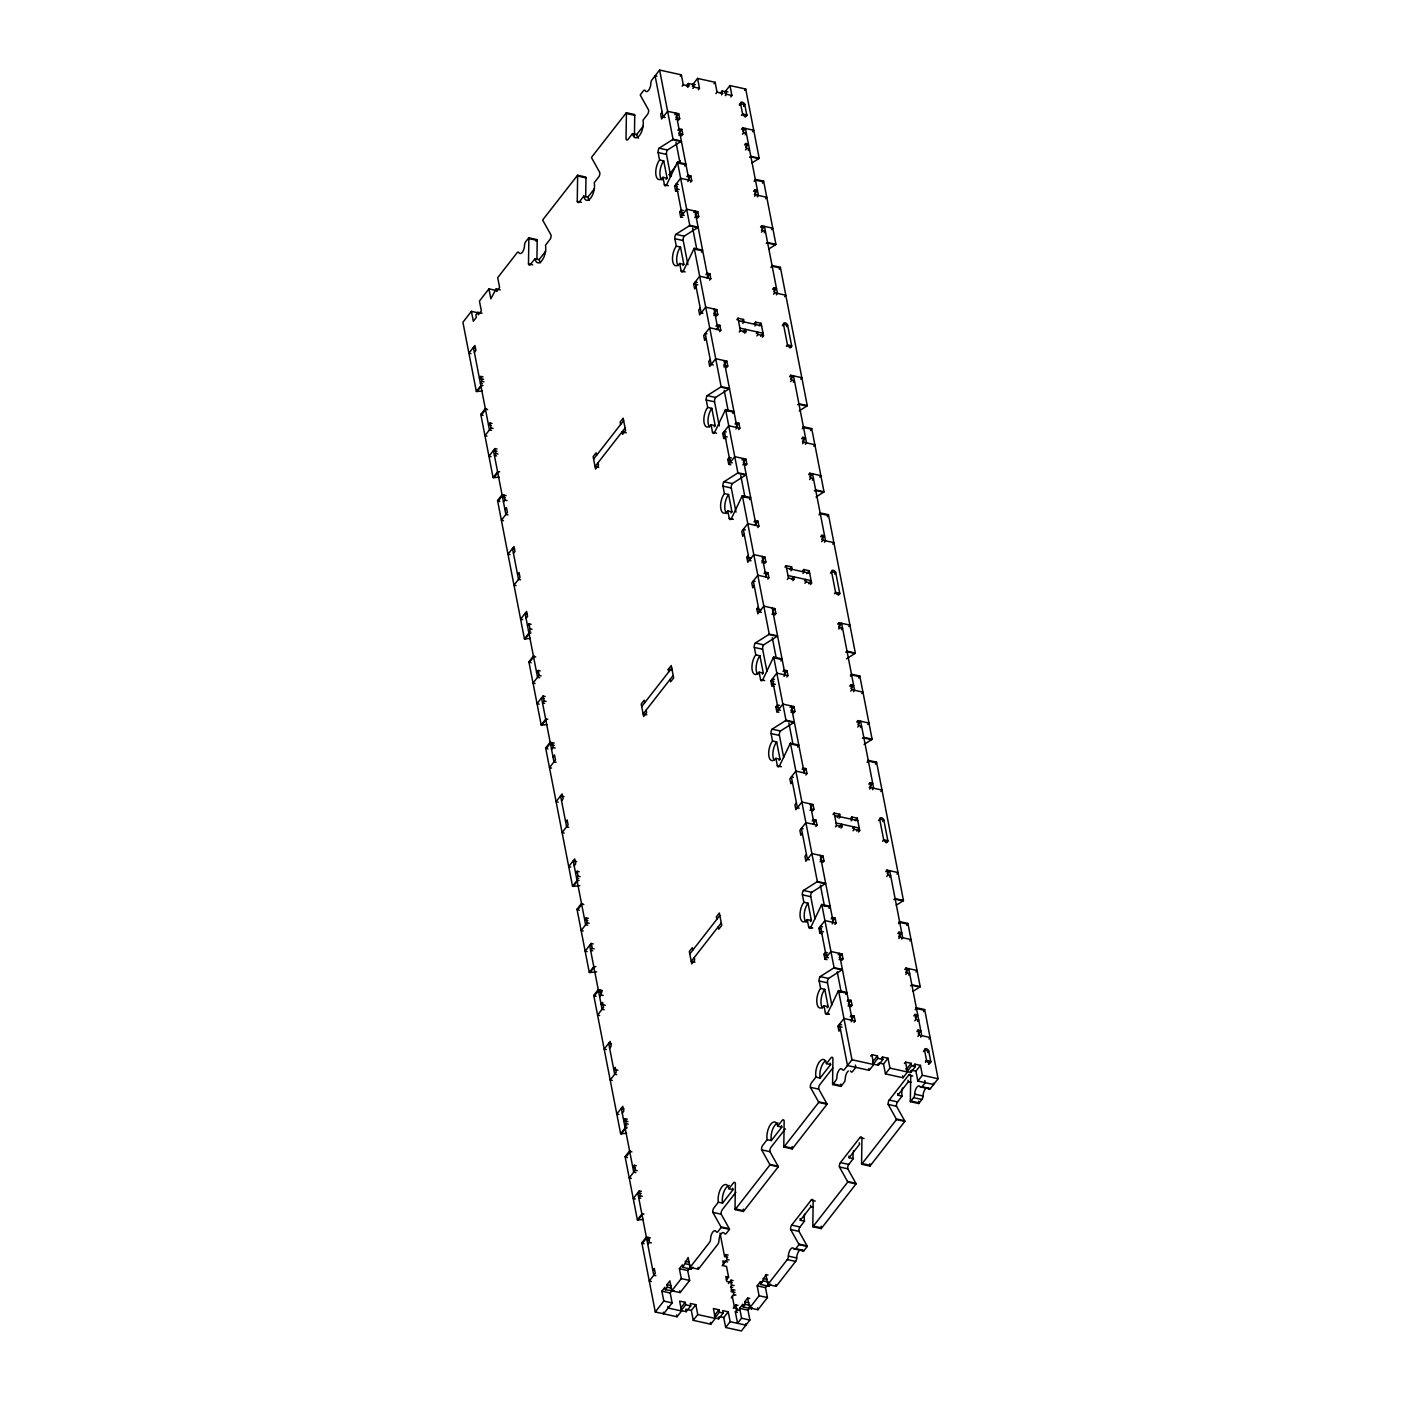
<?xml version="1.0" encoding="UTF-8"?>
<svg xmlns="http://www.w3.org/2000/svg" width="1401" height="1401" viewBox="0 0 1401 1401"><rect width="100%" height="100%" fill="white"/><g stroke="black" fill="none" stroke-linecap="round" stroke-linejoin="round"><path stroke-width="1.5" d="M540.506 262.828A11.173 5.079 -77.6 0 1 539.157 259.605L534.989 258.695L530.471 264.456A3.187 1.454 -77.6 0 1 528.492 263.913L528.86 238.573A3.187 1.454 -77.6 0 0 528.772 237.785L537.108 239.624A3.187 1.454 -77.6 0 1 537.196 240.412L536.916 259.413M589.278 200.29A11.173 5.079 -77.6 0 1 587.93 197.068L583.762 196.14L579.261 201.919A3.187 1.454 -77.6 0 1 577.265 201.376L577.632 176.036A3.187 1.454 -77.6 0 0 577.562 175.248L585.881 177.086A3.187 1.454 -77.6 0 1 585.968 177.874L585.688 196.876M634.443 135.915L634.741 115.337A3.187 1.454 -77.6 0 0 634.671 114.549L626.335 112.71A3.187 1.454 -77.6 0 1 626.405 113.499L626.037 138.839A3.187 1.454 -77.6 0 0 628.033 139.382L632.534 133.603L636.702 134.531A11.173 5.079 -77.6 0 0 638.471 138.174M785.348 1128.873L770.988 1147.279A3.187 1.454 -77.6 0 0 769.972 1151.675L778.063 1166.175A3.187 1.454 -77.6 0 1 778.273 1166.788L743.441 1211.462L735.105 1209.623A3.205 1.454 -77.6 0 1 735.017 1208.835L735.385 1183.495A3.187 1.454 -77.6 0 0 733.406 1182.952L728.888 1188.731A11.173 5.079 -77.6 0 0 721.953 1186.805A11.173 5.079 -77.6 0 0 718.38 1202.198L713.88 1207.977A3.187 1.454 -77.6 0 0 712.864 1212.39L720.955 1226.873A3.187 1.454 -77.6 0 1 721.165 1227.504L717.995 1231.567A3.187 1.454 -77.6 0 1 716.261 1231.724A6.392 2.907 -77.6 0 0 712.776 1232.057A6.392 2.907 -77.6 0 0 710.587 1238.992A3.187 1.454 -77.6 0 1 709.501 1242.442L690.063 1267.362L698.399 1269.201L717.837 1244.281A3.187 1.454 -77.6 0 0 718.923 1240.813A6.392 2.907 -77.6 0 1 721.112 1233.896A6.392 2.907 -77.6 0 1 724.597 1233.563A3.187 1.454 -77.6 0 0 726.331 1233.388L729.501 1229.342A3.187 1.454 -77.6 0 0 729.291 1228.712L721.2 1214.212A3.187 1.454 -77.6 0 1 722.215 1209.816L735.91 1192.251M743.441 1211.462A3.205 1.454 -77.6 0 1 743.353 1210.674L743.388 1209.098M832.807 1068.017L819.76 1084.742A3.187 1.454 -77.6 0 0 818.744 1089.137L826.835 1103.62A3.187 1.454 -77.6 0 1 827.045 1104.251L792.213 1148.925L783.877 1147.086A3.205 1.454 -77.6 0 1 783.789 1146.298L784.157 1120.958A3.187 1.454 -77.6 0 0 782.178 1120.415L777.678 1126.194A11.173 5.079 -77.6 0 0 770.725 1124.267A11.173 5.079 -77.6 0 0 767.153 1139.661L762.652 1145.44A3.187 1.454 -77.6 0 0 761.636 1149.836L769.727 1164.336A3.187 1.454 -77.6 0 1 769.937 1164.967L735.105 1209.623M792.213 1148.925A3.205 1.454 -77.6 0 1 792.125 1148.137L792.16 1146.543M853.629 1150.554A11.173 5.079 -77.6 0 0 853.279 1158.645L848.778 1164.424A3.187 1.454 -77.6 0 0 847.763 1168.819L855.853 1183.302A3.187 1.454 -77.6 0 1 856.046 1183.933L821.214 1228.607L812.878 1226.768A3.205 1.454 -77.6 0 1 812.808 1225.98L813.175 1200.639A3.187 1.454 -77.6 0 0 811.179 1200.097L791.67 1225.122A3.187 1.454 -77.6 0 0 790.637 1229.518L798.745 1244.018A3.187 1.454 -77.6 0 1 798.938 1244.648L795.786 1248.694A3.187 1.454 -77.6 0 1 794.052 1248.869A6.392 2.907 -77.6 0 0 790.567 1249.202A6.392 2.907 -77.6 0 0 788.378 1256.137A3.187 1.454 -77.6 0 1 787.292 1259.587L767.853 1284.507L776.189 1286.346L795.61 1261.425A3.187 1.454 -77.6 0 0 796.714 1257.958A6.392 2.907 -77.6 0 1 798.903 1251.04A6.392 2.907 -77.6 0 1 802.37 1250.708A3.187 1.454 -77.6 0 0 804.104 1250.533L807.274 1246.47A3.187 1.454 -77.6 0 0 807.081 1245.857L798.973 1231.356A3.187 1.454 -77.6 0 1 800.006 1226.961L804.507 1221.182A11.173 5.079 -77.6 0 1 804.612 1214.229M821.214 1228.607A3.205 1.454 -77.6 0 1 821.144 1227.819L821.161 1226.225M848.358 1071.012A6.392 2.907 -77.6 0 0 845.241 1078.858A3.187 1.454 -77.6 0 1 844.155 1082.325L840.985 1086.388L832.649 1084.549A3.205 1.454 -77.6 0 1 832.579 1083.761L832.93 1058.42A3.187 1.454 -77.6 0 0 830.951 1057.878L826.45 1063.657A11.173 5.079 -77.6 0 0 819.497 1061.73A11.173 5.079 -77.6 0 0 815.925 1077.124L811.424 1082.903A3.187 1.454 -77.6 0 0 810.408 1087.299L818.499 1101.799A3.187 1.454 -77.6 0 1 818.709 1102.412L783.877 1147.086M840.985 1086.388A3.205 1.454 -77.6 0 1 840.915 1085.6L840.933 1084.006M902.402 1088.017A11.173 5.079 -77.6 0 0 902.051 1096.107L897.551 1101.887A3.187 1.454 -77.6 0 0 896.535 1106.282L904.626 1120.765A3.187 1.454 -77.6 0 1 904.836 1121.395L869.986 1166.07L861.668 1164.231A3.205 1.454 -77.6 0 1 861.58 1163.443L861.948 1138.102A3.187 1.454 -77.6 0 0 859.969 1137.559L840.442 1162.585A3.187 1.454 -77.6 0 0 839.427 1166.98L847.517 1181.481A3.187 1.454 -77.6 0 1 847.728 1182.094L812.878 1226.768M869.986 1166.07A3.205 1.454 -77.6 0 1 869.916 1165.282L869.933 1163.688M926.639 1087.877A6.392 2.907 -77.6 0 0 923.031 1096.002A3.187 1.454 -77.6 0 1 921.928 1099.47L918.776 1103.533L910.44 1101.694A3.205 1.454 -77.6 0 1 910.352 1100.906L910.72 1075.565A3.187 1.454 -77.6 0 0 908.741 1075.022L889.215 1100.048A3.187 1.454 -77.6 0 0 888.199 1104.443L896.29 1118.926A3.187 1.454 -77.6 0 1 896.5 1119.557L861.668 1164.231M918.776 1103.533A3.205 1.454 -77.6 0 1 918.688 1102.745L918.723 1101.151M684.756 166.071L685.439 164.67A3.187 1.454 -77.6 0 1 685.842 164.005L677.506 162.166A3.187 1.454 -77.6 0 0 677.103 162.831L666.368 185.282A3.187 1.454 -77.6 0 1 664.389 184.739L662.936 177.314A11.173 5.079 -77.6 0 1 656.001 175.405A11.173 5.079 -77.6 0 1 659.573 159.994L658.137 152.569A3.187 1.454 -77.6 0 1 659.153 148.173L672.585 139.645A3.205 1.454 -77.6 0 0 673.04 139.207L659.608 70.05L681.359 74.848L683.285 84.743L682.164 86.179M701.498 252.215L702.181 250.814A3.187 1.454 -77.6 0 1 702.584 250.166L694.248 248.327A3.187 1.454 -77.6 0 0 693.845 248.975L683.11 271.444A3.187 1.454 -77.6 0 1 681.131 270.883L679.695 263.458A11.173 5.079 -77.6 0 1 672.743 261.549A11.173 5.079 -77.6 0 1 676.315 246.138L674.879 238.73A3.187 1.454 -77.6 0 1 675.895 234.317L689.345 225.806A3.205 1.454 -77.6 0 0 689.782 225.351L677.506 162.166M754.211 181.377L754.876 179.976A3.205 1.454 -77.6 0 1 755.297 179.31L763.633 181.149L775.909 244.334A3.187 1.454 -77.6 0 1 775.453 244.772L768.746 249.045M762.547 183.216L763.212 181.815A3.205 1.454 -77.6 0 1 763.633 181.149M770.953 267.521L771.636 266.12A3.205 1.454 -77.6 0 1 772.039 265.472L780.375 267.293L807.256 405.607A3.187 1.454 -77.6 0 1 806.801 406.062L799.253 410.861M779.289 269.36L779.972 267.959A3.205 1.454 -77.6 0 1 780.375 267.311M732.863 413.488L733.529 412.087A3.187 1.454 -77.6 0 1 733.931 411.439L725.595 409.6A3.187 1.454 -77.6 0 0 725.193 410.248L714.457 432.716A3.187 1.454 -77.6 0 1 712.479 432.173L711.043 424.748A11.173 5.079 -77.6 0 1 704.108 422.822A11.173 5.079 -77.6 0 1 707.68 407.428L706.227 400.003A3.187 1.454 -77.6 0 1 707.242 395.607L720.692 387.079A3.205 1.454 -77.6 0 0 721.13 386.623L694.248 248.327M725.595 409.6L737.889 472.785A3.205 1.454 -77.6 0 1 737.434 473.223L724.002 481.751A3.187 1.454 -77.6 0 0 722.969 486.147L724.422 493.572A11.173 5.079 -77.6 0 0 720.85 508.966A11.173 5.079 -77.6 0 0 727.784 510.892L729.22 518.317A3.187 1.454 -77.6 0 0 731.217 518.86L741.935 496.409A3.187 1.454 -77.6 0 1 742.355 495.744L750.673 497.583A3.187 1.454 -77.6 0 0 750.271 498.248L749.605 499.649M802.3 428.794L802.983 427.393A3.205 1.454 -77.6 0 1 803.386 426.745L811.722 428.583L823.998 491.751A3.187 1.454 -77.6 0 1 823.56 492.206L815.995 497.005M810.636 430.632L811.319 429.231A3.205 1.454 -77.6 0 1 811.722 428.583M819.06 514.955L819.725 513.554A3.205 1.454 -77.6 0 1 820.128 512.889L828.464 514.727L855.346 653.041A3.187 1.454 -77.6 0 1 854.908 653.479L846.502 658.82M827.396 516.794L828.061 515.375A3.205 1.454 -77.6 0 1 828.464 514.727M780.952 660.922L781.618 659.521A3.187 1.454 -77.6 0 1 782.038 658.873L773.702 657.034A3.187 1.454 -77.6 0 0 773.282 657.682L762.564 680.15A3.187 1.454 -77.6 0 1 760.568 679.59L759.132 672.165A11.173 5.079 -77.6 0 1 752.197 670.256A11.173 5.079 -77.6 0 1 755.769 654.845L754.316 647.437A3.187 1.454 -77.6 0 1 755.349 643.024L768.781 634.513A3.205 1.454 -77.6 0 0 769.237 634.058L742.355 495.744M797.694 747.066L798.36 745.665A3.187 1.454 -77.6 0 1 798.78 745.017L790.444 743.178A3.187 1.454 -77.6 0 0 790.041 743.826L779.306 766.294A3.187 1.454 -77.6 0 1 777.327 765.752L775.874 758.326A11.173 5.079 -77.6 0 1 768.939 756.4A11.173 5.079 -77.6 0 1 772.511 741.006L771.075 733.581A3.187 1.454 -77.6 0 1 772.091 729.185L785.523 720.657A3.205 1.454 -77.6 0 0 785.979 720.202L773.702 657.034M850.407 676.228L851.072 674.827A3.205 1.454 -77.6 0 1 851.475 674.179L859.811 676L872.105 739.185A3.187 1.454 -77.6 0 1 871.65 739.64L864.084 744.421M858.743 678.066L859.408 676.665A3.205 1.454 -77.6 0 1 859.811 676M867.149 762.372L867.814 760.971A3.205 1.454 -77.6 0 1 868.235 760.323L876.571 762.162L903.452 900.458A3.187 1.454 -77.6 0 1 902.997 900.913L896.272 905.169M875.485 764.21L876.15 762.809A3.205 1.454 -77.6 0 1 876.571 762.162M790.444 743.178L817.326 881.492A3.205 1.454 -77.6 0 1 816.871 881.93L803.438 890.458A3.187 1.454 -77.6 0 0 802.423 894.854L803.859 902.279A11.173 5.079 -77.6 0 0 800.286 917.673A11.173 5.079 -77.6 0 0 807.221 919.599L808.675 927.024A3.187 1.454 -77.6 0 0 810.654 927.567L821.389 905.116A3.187 1.454 -77.6 0 1 821.792 904.451L830.128 906.289A3.187 1.454 -77.6 0 0 829.725 906.937L829.042 908.356M821.792 904.451L834.068 967.636A3.205 1.454 -77.6 0 1 833.63 968.073L820.18 976.602A3.187 1.454 -77.6 0 0 819.165 980.998L820.601 988.423A11.173 5.079 -77.6 0 0 817.028 1003.834A11.173 5.079 -77.6 0 0 823.981 1005.743L825.417 1013.168A3.187 1.454 -77.6 0 0 827.396 1013.711L838.131 991.26A3.187 1.454 -77.6 0 1 838.534 990.595L846.869 992.433A3.187 1.454 -77.6 0 0 846.467 993.099L845.784 994.5M898.496 923.662L899.162 922.243A3.205 1.454 -77.6 0 1 899.582 921.595L907.918 923.434L920.194 986.619A3.187 1.454 -77.6 0 1 919.739 987.057L913.032 991.33M906.832 925.501L907.498 924.082A3.205 1.454 -77.6 0 1 907.918 923.434M915.238 1009.806L915.921 1008.405A3.205 1.454 -77.6 0 1 916.324 1007.739L924.66 1009.578L938.092 1078.735L930.422 1088.577A3.187 1.454 -77.6 0 1 928.688 1088.735L920.352 1086.896A6.392 2.907 -77.6 0 0 916.884 1087.229A6.392 2.907 -77.6 0 0 914.695 1094.163A3.187 1.454 -77.6 0 1 913.592 1097.631L910.44 1101.694M923.574 1011.645L924.24 1010.244A3.205 1.454 -77.6 0 1 924.66 1009.578M479.737 313.194L471.401 311.355L462.908 322.265L476.34 391.422A3.187 2.066 38 0 0 477.111 391.492L482.364 390.984M497.267 290.725L488.931 288.886L479.44 301.057L481.366 310.952L478.354 314.805L477.881 312.335L482.049 313.246M528.772 237.785L525.62 241.848A3.187 1.454 -77.6 0 0 524.517 245.315A6.392 2.907 -77.6 0 1 522.328 252.25A6.392 2.907 -77.6 0 1 518.86 252.583A3.187 1.454 -77.6 0 0 517.127 252.74L497.688 277.661L499.614 287.555L496.602 291.408L496.129 288.939L500.297 289.849M577.562 175.248L542.712 219.922A3.205 1.454 -77.6 0 0 542.923 220.552L551.013 235.035A3.187 1.454 -77.6 0 1 549.998 239.431L545.497 245.21A11.173 5.079 -77.6 0 1 541.924 260.604A11.173 5.079 -77.6 0 1 534.989 258.695M626.335 112.71L591.485 157.385A3.205 1.454 -77.6 0 0 591.695 157.998L599.786 172.498A3.187 1.454 -77.6 0 1 598.77 176.894L594.269 182.673A11.173 5.079 -77.6 0 1 590.697 198.066A11.173 5.079 -77.6 0 1 583.762 196.14M659.608 70.05L651.92 79.892A3.187 1.454 -77.6 0 0 650.835 83.342A6.392 2.907 -77.6 0 1 648.645 90.277A6.392 2.907 -77.6 0 1 645.178 90.61A3.187 1.454 -77.6 0 0 643.427 90.785L640.275 94.83A3.205 1.454 -77.6 0 0 640.467 95.461L648.575 109.961A3.187 1.454 -77.6 0 1 647.542 114.357L643.041 120.136A11.173 5.079 -77.6 0 1 639.469 135.529A11.173 5.079 -77.6 0 1 632.534 133.603M477.881 312.335L475.85 314.927L476.34 317.397L473.328 321.249L471.401 311.355M496.129 288.939L490.858 298.781L488.931 288.886M535.918 241.165L537.108 239.624M680.238 76.284L681.359 74.848M539.157 259.605L545.725 251.182M587.93 197.068L594.497 188.645M636.702 134.531L643.269 126.108M474.379 352.369L475.885 350.443L474.921 345.487L468.915 353.192L470.999 353.647M662.148 112.115L660.642 114.041L661.605 118.997L667.612 111.292L678.732 113.744L679.695 118.682L678.557 120.136M686.385 86.021L688.364 83.5L693.46 84.62L693.933 87.09L692.812 88.526M687.716 87.405L688.837 85.969L688.364 83.5M693.688 87.44L693.057 84.2L697.575 78.421L715.123 82.291L717.049 92.186L715.911 93.622M692.322 86.056L693.46 84.62M674.827 114.567L675.947 113.131L688.977 180.134L687.856 181.587M675.912 117.351L678.732 113.744M698.363 89.752L699.484 88.316L697.575 78.421M675.79 119.523L676.911 118.069L679.695 118.682M483.012 376.887L480.928 376.414L479.422 378.34L483.59 379.268M480.928 376.414L481.891 381.37L480.385 383.296L482.469 383.751M677.874 130.24L678.995 128.787L681.779 129.4L682.742 134.356L681.604 135.792M714.002 83.727L715.123 82.291M476.34 391.422L480.841 385.643A3.187 2.066 38 0 0 481.629 385.713L482.942 385.59M477.111 391.492L481.629 385.713M678.679 133.375L681.779 129.4M678.837 135.179L679.958 133.743L682.742 134.356M720.429 93.096L722.128 90.925L725.858 91.766L726.348 94.235L725.228 95.671M721.48 94.848L722.601 93.412L722.128 90.925M726.103 94.585L725.473 91.328L729.974 85.566L745.717 89.034L759.167 158.19A3.187 1.454 -77.6 0 1 758.712 158.628L751.987 162.901M724.737 93.202L725.858 91.766M499.106 477.128L493.87 477.636A3.187 2.066 38 0 1 493.082 477.566L480.806 414.381L485.306 408.619A3.205 2.066 38 0 1 486.129 408.882L487.601 409.635M480.806 414.381A3.205 2.066 38 0 1 481.629 414.661L486.129 408.882M669.993 176.053L669.485 175.143A3.205 1.454 -77.6 0 1 669.275 174.53L675.79 166.176M677.961 163.392L680.115 160.625M730.779 96.897L731.9 95.461L729.974 85.566M744.596 90.47L745.717 89.034M677.681 191.412L675.597 190.956L674.634 186L680.641 178.295L691.761 180.747L690.798 175.808L688.014 175.195L686.893 176.631M492.066 423.47L489.982 423.014L488.494 424.941L491.086 425.519M739.413 104.83L740.534 103.376A1.821 1.173 38 0 1 740.814 102.483L741.076 102.326M739.465 105.128L740.586 103.692L744.754 104.602L743.633 106.056M675.597 190.956L677.103 189.03L679.187 189.485M489.982 423.014L490.945 427.97L484.939 435.676L487.023 436.131M743.581 105.74L744.702 104.304A1.821 1.173 38 0 0 744.019 103.201L743.493 102.781A2.802 1.804 38 0 0 741.076 102.343M688.539 178.68L690.798 175.808M741.462 115.442L742.6 113.989L740.534 103.376M690.623 182.2L691.761 180.747M745.069 117.089L746.768 114.917L744.702 104.304M741.497 129.26L742.618 127.824L753.738 130.275L752.617 131.712M497.04 449.038L494.956 448.583L488.949 456.288L491.033 456.744M682.725 217.383L680.641 216.927L679.678 211.989L681.184 210.062L683.268 210.518M743.143 131.326L745.402 128.437L758.431 195.439L757.293 196.893M742.46 134.216L743.581 132.762L742.618 127.824M494.956 448.583L495.919 453.539L494.413 455.465L496.497 455.92M680.641 216.927L686.648 209.222L697.768 211.674L698.731 216.63L697.593 218.066M745.244 134.829L746.365 133.375L743.581 132.762M744.544 144.933L745.665 143.497L748.449 144.093L745.91 147.35M693.863 212.514L694.984 211.061L708.013 278.081M745.507 149.889L746.628 148.436L745.665 143.497M695.229 214.931L697.768 211.674M694.826 217.453L695.947 216.017L698.731 216.63M493.082 477.566L497.6 471.787A3.187 2.066 38 0 0 498.371 471.857L499.684 471.734M748.292 150.502L749.412 149.049L746.628 148.436M493.87 477.636L498.371 471.857M530.454 638.401L525.217 638.909A3.187 2.066 38 0 1 524.429 638.838L497.548 500.542L502.066 494.763A3.205 2.066 38 0 1 502.871 495.043L504.36 495.779M497.548 500.542A3.205 2.066 38 0 1 498.371 500.822L502.871 495.043M506.094 495.639L504.01 495.183L502.521 497.11L505.113 497.688M503.484 502.066L504.973 500.139L504.01 495.183M504.92 509.474L506.426 507.547L507.39 512.503L501.383 520.209L503.467 520.664M753.563 191.324L754.684 189.888L757.468 190.501L754.368 194.459M754.526 196.28L755.647 194.827L754.684 189.888M696.139 286.96L694.633 288.886L693.67 283.948L699.677 276.242L710.797 278.694L709.834 273.738L707.05 273.125L705.929 274.578M765.629 198.714L766.767 197.278L755.647 194.827M706.734 277.713L709.834 273.738M709.659 280.13L710.797 278.694M760.533 227.207L761.654 225.754L772.774 228.205L771.653 229.659M700.22 307.992L698.731 309.919L699.677 314.875L705.684 307.169L716.804 309.621L717.767 314.56L716.647 316.013M761.443 230.219L764.438 226.367L777.467 293.387L776.347 294.823M761.496 232.146L762.617 230.71L761.654 225.754M513.449 553.395L514.955 551.469L513.992 546.53L507.985 554.218L510.069 554.691M764.281 232.759L765.401 231.323L762.617 230.71M593.604 459.125L623.638 420.615M713.704 313.579L716.804 309.621M625.074 428.041L595.057 466.551L598.752 467.356M713.862 315.4L714.983 313.947L717.767 314.56M517.547 574.428L519.053 572.501L519.999 577.457L514.009 585.163L516.076 585.618M706.157 338.517L704.65 340.443L703.687 335.487L709.694 327.781L720.815 330.233L719.851 325.295L717.067 324.682L715.946 326.118M716.471 329.62L719.851 325.295M719.694 331.687L720.815 330.233M736.838 319.673L737.959 318.22L743.511 319.446L744.001 321.932L742.863 323.368M710.237 359.549L708.748 361.476L709.712 366.414L715.718 358.709L726.821 361.16L727.784 366.116L726.664 367.552M741.83 321.617L743.511 319.446M739.238 332.037L740.358 330.601L737.959 318.22M772.599 289.271L773.72 287.818L776.504 288.431L773.965 291.688M743.178 332.23L745.437 329.34L745.91 331.827L744.789 333.263M773.562 294.21L774.683 292.774L773.72 287.818M754.421 323.543L755.559 322.107L761.111 323.333L763.51 335.697L762.389 337.151M526.075 618.349L527.582 616.422L526.618 611.466L520.612 619.172L522.696 619.627M723.722 365.136L726.821 361.16M754.911 326.013L756.032 324.577L755.559 322.107M723.879 366.939L725 365.503L727.784 366.116M759.132 325.855L761.111 323.333M527.529 625.774L529.018 623.848L531.102 624.303M784.665 296.662L785.803 295.226L774.683 292.774M756.347 333.438L757.468 332.002L757.959 334.471L756.838 335.925M529.018 623.848L529.981 628.786L528.492 630.713L530.576 631.186M524.429 638.838L528.948 633.077A3.187 2.066 38 0 0 529.718 633.147L531.032 633.007M760.655 336.31L763.055 333.228L739.903 328.132M525.217 638.909L529.718 633.147M782.353 325.75L783.474 324.314A2.399 1.541 38 0 1 785.208 322.913A2.399 1.541 38 0 1 787.642 325.225L791.653 345.854L789.971 348.008M786.521 326.678L787.642 325.225L783.474 324.314L787.485 344.926A2.399 1.541 38 0 0 789.936 347.238A2.399 1.541 38 0 0 791.653 345.854L787.485 344.926L786.364 346.38M547.213 724.562L541.959 725.07A3.187 2.066 38 0 1 541.189 725L528.895 661.815L533.413 656.036A3.205 2.066 38 0 1 534.219 656.316L535.707 657.051M528.895 661.815A3.205 2.066 38 0 1 529.718 662.095L534.219 656.316M725.771 438.828L723.687 438.373L722.723 433.434L728.73 425.729L739.851 428.181L738.887 423.225L736.103 422.612L734.982 424.065M540.173 670.904L538.089 670.449L536.583 672.375L538.667 672.83M723.687 438.373L725.193 436.447L727.277 436.902M538.089 670.449L539.052 675.387L533.045 683.093L535.129 683.548M736.348 426.482L738.887 423.225M735.945 429.004L737.066 427.568L724.037 360.547M738.73 429.617L739.851 428.181M789.586 376.694L790.724 375.24L801.827 377.692L800.707 379.146M545.129 696.472L543.045 696.017L537.038 703.705L539.122 704.178M730.832 464.817L728.748 464.361L727.784 459.405L729.291 457.479L731.357 457.934M790.865 379.233L793.491 375.853L806.521 442.874L805.4 444.31M790.549 381.632L791.688 380.196L790.724 375.24M543.045 696.017L544.008 700.955L542.52 702.882L544.604 703.337M728.748 464.361L734.754 456.656L745.857 459.108L746.821 464.046L745.7 465.5M793.334 382.245L794.455 380.809L791.688 380.196M741.952 459.931L743.09 458.495L756.102 525.498M743.318 462.348L745.857 459.108M742.915 464.887L744.036 463.433L746.821 464.046M541.189 725L545.69 719.221A3.187 2.066 38 0 0 546.46 719.291L547.773 719.168M541.959 725.07L546.46 719.291M579.874 885.712L573.307 886.343A3.187 2.066 38 0 1 572.536 886.273L545.654 747.959L550.155 742.18A3.205 2.066 38 0 1 550.961 742.46L552.449 743.213M545.654 747.959A3.205 2.066 38 0 1 546.46 748.239L550.961 742.46M554.201 743.073L552.117 742.618L550.611 744.544L554.253 745.332M551.574 749.482L553.08 747.556L552.117 742.618M553.01 756.908L554.516 754.981L555.479 759.937L549.472 767.625L551.556 768.098M801.652 438.758L802.791 437.305L805.557 437.918L802.458 441.893M802.615 443.697L803.736 442.261L802.791 437.305M744.229 534.394L742.723 536.32L741.759 531.364L747.766 523.659L758.887 526.111L757.923 521.172L755.139 520.559L754.018 521.995M813.736 446.148L814.857 444.712L803.736 442.261M755.104 524.78L757.923 521.172M757.766 527.564L758.887 526.111M808.622 474.624L809.76 473.188L820.863 475.64L819.743 477.076M764.736 563.43L765.857 561.994L764.893 557.038L753.791 554.586L747.784 562.291L746.821 557.353L748.327 555.426M809.901 477.163L812.527 473.801L825.557 540.804L824.436 542.257M809.585 479.58L810.724 478.126L809.76 473.188M561.556 800.829L563.044 798.903L562.099 793.947L556.092 801.652L558.176 802.108M812.37 480.193L813.491 478.739L810.724 478.126M668.732 671.902L668.242 669.415L671.254 665.58L673.653 677.944L670.659 681.797L670.168 679.327M641.711 706.559L671.727 668.049M761.794 561.013L764.893 557.038M673.18 675.475L643.147 713.967L646.842 714.79M761.951 562.817L763.09 561.381L765.857 561.994M565.636 821.862L567.142 819.935L568.106 824.874L562.099 832.579L564.183 833.035M754.246 585.933L752.757 587.86L751.794 582.921L757.801 575.216L768.904 577.667L767.941 572.711L765.174 572.098L764.035 573.552M765.699 575.601L767.941 572.711M767.783 579.103L768.904 577.667M784.928 567.09L786.049 565.654L791.6 566.88L792.09 569.349L790.97 570.802M774.753 614.986L775.874 613.533L774.911 608.594L763.808 606.143L757.801 613.848L756.838 608.892L758.344 606.966M789.639 569.401L791.6 566.88M787.327 579.471L788.465 578.018L786.049 565.654M820.688 536.688L821.827 535.252L824.594 535.865L821.792 539.473M791.565 579.296L793.526 576.774L794.017 579.243L792.878 580.697M821.651 541.644L822.79 540.191L821.827 535.252M802.528 570.978L803.649 569.524L809.2 570.75L811.599 583.131L810.479 584.567M574.182 865.783L575.671 863.857L574.708 858.901L568.701 866.606L570.785 867.061M772.669 611.484L774.911 608.594M803.001 573.447L804.121 572.011L803.649 569.524M771.969 614.374L773.107 612.92L775.874 613.533M806.958 573.639L809.2 570.75M575.618 873.191L577.124 871.264L579.208 871.737M832.772 544.096L833.893 542.642L822.79 540.191M804.437 580.872L805.575 579.419L806.048 581.905L804.927 583.341M577.124 871.264L578.088 876.22L576.582 878.147L578.666 878.602M572.536 886.273L577.037 880.493A3.187 2.066 38 0 0 577.807 880.564L579.121 880.441M808.745 583.744L811.144 580.662L787.992 575.548M573.307 886.343L577.807 880.564M830.443 573.184L831.564 571.731A2.399 1.541 38 0 1 833.297 570.347A2.399 1.541 38 0 1 835.732 572.659L839.742 593.271L838.621 594.725M834.611 574.095L835.732 572.659L831.564 571.731L835.574 592.36A2.399 1.541 38 0 0 838.026 594.672A2.399 1.541 38 0 0 839.742 593.271L835.574 592.36L834.453 593.796M596.616 971.856L590.049 972.487A3.187 2.066 38 0 1 589.278 972.417L577.002 909.249L581.503 903.47A3.205 2.066 38 0 1 582.308 903.75L583.797 904.486M577.002 909.249A3.205 2.066 38 0 1 577.807 909.512L582.308 903.75M588.262 918.338L586.178 917.865L584.672 919.792L587.807 920.492M773.877 686.262L771.793 685.807L770.83 680.851L776.837 673.145L787.94 675.597L786.977 670.659L784.21 670.046L783.071 671.482M586.178 917.865L587.142 922.821L581.135 930.527L583.219 930.982M771.793 685.807L773.282 683.881L775.366 684.336M783.877 674.617L786.977 670.659M784.035 676.438L785.173 674.984L772.144 607.981M786.819 677.051L787.94 675.597M837.693 624.11L838.814 622.674L849.934 625.126L848.796 626.562M593.236 943.906L591.152 943.433L585.145 951.139L587.229 951.594M778.921 712.233L776.837 711.778L775.874 706.84L777.38 704.913L779.464 705.368M838.586 627.14L841.598 623.287L854.61 690.29L853.489 691.744M838.656 629.067L839.777 627.613L838.814 622.674M591.152 943.433L592.115 948.389L590.609 950.316L592.693 950.771M776.837 711.778L782.844 704.073L793.964 706.524L794.91 711.48L793.789 712.916M841.423 629.679L842.561 628.226L839.777 627.613M790.059 707.365L791.18 705.911L804.209 772.932M790.865 710.5L793.964 706.524M791.005 712.303L792.143 710.867L794.91 711.48M589.278 972.417L593.779 966.637A3.187 2.066 38 0 0 594.549 966.708L595.863 966.585M590.049 972.487L594.549 966.708M626.65 1133.251L621.396 1133.777A3.187 2.066 38 0 1 620.625 1133.707L593.744 995.393L598.245 989.614A3.205 2.066 38 0 1 599.068 989.894L602.027 991.383M593.744 995.393A3.205 2.066 38 0 1 594.549 995.673L599.068 989.894M602.29 990.489L600.206 990.034L598.7 991.961L601.835 992.644M599.663 996.917L601.169 994.99L600.206 990.034M849.759 686.175L850.88 684.739L853.647 685.352L851.125 688.591M850.705 691.131L851.843 689.677L850.88 684.739M792.318 781.811L790.829 783.737L789.866 778.798L795.873 771.093L806.976 773.545L806.013 768.589L803.246 767.976L802.108 769.429M861.825 693.583L862.946 692.129L851.843 689.677M803.491 771.846L806.013 768.589M805.855 774.981L806.976 773.545M856.729 722.058L857.85 720.604L868.97 723.056L867.832 724.51M796.416 802.843L794.91 804.769L795.873 809.725L801.88 802.02L813 804.472L813.963 809.41L812.825 810.864M858.007 724.597L860.634 721.217L873.664 788.238L872.525 789.674M857.692 726.996L858.813 725.56L857.85 720.604M609.645 1048.246L611.151 1046.319L610.188 1041.381L604.181 1049.086L606.265 1049.542M860.459 727.609L861.597 726.173L858.813 725.56M689.8 953.976L719.834 915.466M810.461 807.712L813 804.472M721.27 922.891L691.236 961.401L694.949 962.224M810.058 810.251L811.179 808.797L813.963 809.41M802.353 833.367L800.847 835.294L799.883 830.338L805.89 822.632L816.993 825.084L816.047 820.145L813.263 819.532L812.142 820.968M813.228 823.753L816.047 820.145M815.872 826.537L816.993 825.084M833.017 814.524L834.155 813.07L839.707 814.296L840.18 816.783L839.059 818.219M806.433 854.4L804.927 856.326L805.89 861.265L811.897 853.559L823.017 856.011L823.981 860.967L822.842 862.403M837.168 817.554L839.707 814.296M835.434 826.888L836.555 825.452L834.155 813.07M868.795 784.122L869.916 782.669L872.7 783.282L869.32 787.625M839.094 827.448L841.633 824.208L842.106 826.678L840.985 828.114M869.758 789.061L870.879 787.625L869.916 782.669M850.617 818.394L851.738 816.958L857.289 818.184L859.706 830.548L858.568 832.001M622.272 1113.2L623.778 1111.273L622.815 1106.335L616.808 1114.023L618.892 1114.495M820.198 859.619L823.017 856.011M851.09 820.881L852.228 819.427L851.738 816.958M820.075 861.79L821.196 860.354L823.981 860.967M855.328 820.706L857.289 818.184M627.298 1119.154L625.214 1118.698L623.708 1120.625L627.876 1121.536M880.861 791.512L881.982 790.076L870.879 787.625M852.544 828.289L853.664 826.853L854.137 829.322L853.016 830.775M625.214 1118.698L626.177 1123.655L624.671 1125.581L626.755 1126.036M620.625 1133.707L625.126 1127.928A3.187 2.066 38 0 0 625.914 1127.998L627.21 1127.858M856.834 831.161L859.233 828.079L836.099 822.982M621.396 1133.777L625.914 1127.998M878.532 820.601L879.67 819.165A2.399 1.541 38 0 1 881.387 817.764A2.399 1.541 38 0 1 883.838 820.075L887.849 840.705L886.15 842.859M882.7 821.529L883.838 820.075L879.67 819.165L883.681 839.777A2.399 1.541 38 0 0 886.115 842.106A2.399 1.541 38 0 0 887.849 840.705L883.681 839.777L882.542 841.23M643.392 1219.413L638.155 1219.921A3.187 2.066 38 0 1 637.367 1219.851L625.091 1156.666L629.592 1150.886A3.205 2.066 38 0 1 630.415 1151.167L631.886 1151.92M625.091 1156.666A3.205 2.066 38 0 1 625.914 1156.946L630.415 1151.167M821.967 933.696L819.883 933.224L818.92 928.285L824.926 920.58L836.047 923.031L835.084 918.075L832.299 917.462L831.178 918.916M636.352 1165.755L634.268 1165.299L632.779 1167.226L635.371 1167.804M819.883 933.224L821.389 931.297L823.473 931.77M634.268 1165.299L635.231 1170.238L629.224 1177.943L631.308 1178.399M832.544 921.333L835.084 918.075M832.141 923.854L833.262 922.418L820.233 855.398M834.908 924.467L836.047 923.031M885.782 871.545L886.903 870.091L898.023 872.543L896.903 873.996M641.325 1191.323L639.241 1190.868L633.234 1198.573L635.318 1199.028M827.01 959.667L824.926 959.212L823.963 954.256L825.469 952.33L827.553 952.803M887.428 873.594L889.688 870.704L902.717 937.724L901.579 939.16M886.745 876.483L887.866 875.047L886.903 870.091M639.241 1190.868L640.204 1195.806L638.698 1197.732L640.782 1198.205M824.926 959.212L830.933 951.507L842.054 953.958L843.017 958.897L841.878 960.35M889.53 877.096L890.651 875.66L887.866 875.047M838.148 954.782L839.269 953.345L852.298 1020.348L851.178 1021.802M839.234 957.566L842.054 953.958M839.111 959.738L840.232 958.302L843.017 958.897M637.367 1219.851L641.886 1214.072A3.187 2.066 38 0 0 642.656 1214.142L643.97 1214.019M638.155 1219.921L642.656 1214.142M762.249 1282.458L760.165 1282.003L757.17 1285.838L759.097 1295.75L747.976 1310.145L749.903 1320.04L741.392 1330.95L725.665 1327.483L730.166 1321.703L728.24 1311.809L722.688 1310.583L723.161 1313.052L718.66 1318.831L714.913 1318.008L719.413 1312.229L718.941 1309.76L713.389 1308.534L715.298 1318.429L710.797 1324.208L693.25 1320.337L697.751 1314.558L695.824 1304.664L690.273 1303.438L690.746 1305.907L686.245 1311.686L681.149 1310.565L685.667 1304.786L685.177 1302.317L679.625 1301.091L681.551 1310.986L677.033 1316.765L655.283 1311.966L641.833 1242.81L646.334 1237.048A3.205 2.066 38 0 1 647.157 1237.311L648.645 1238.064M641.833 1242.81A3.205 2.066 38 0 1 642.656 1243.09L647.157 1237.311M650.379 1237.924L648.295 1237.468L646.807 1239.395L649.399 1239.955M647.752 1244.333L649.258 1242.407L648.295 1237.468M897.848 933.609L898.969 932.155L901.754 932.768L898.654 936.744M847.167 1001.19L848.288 999.736L851.072 1000.349L852.036 1005.305L850.897 1006.741M898.812 938.547L899.932 937.111L898.969 932.155M848.253 1003.957L851.072 1000.349M848.13 1006.128L849.251 1004.692L852.036 1005.305M840.425 1029.245L838.919 1031.171L837.956 1026.215L843.962 1018.527L855.083 1020.961L854.12 1016.023L851.335 1015.41L850.214 1016.846M652.813 1270.322L654.32 1268.395L655.265 1273.334L649.276 1281.039L651.36 1281.495M909.914 940.999L911.053 939.563L899.932 937.111M851.02 1019.998L854.12 1016.023M853.945 1022.415L855.083 1020.961M718.38 1202.198L722.548 1203.126L733.056 1189.642A11.173 5.079 -77.6 0 0 732.67 1188.188M767.153 1139.661L771.321 1140.589L781.846 1127.104A11.173 5.079 -77.6 0 0 781.443 1125.651M815.925 1077.124L820.093 1078.052L830.618 1064.567A11.173 5.079 -77.6 0 0 830.215 1063.096M904.818 969.474L905.939 968.038L917.06 970.49L915.939 971.926M905.729 972.504L908.724 968.651L921.753 1035.654L920.632 1037.108M905.782 974.431L906.902 972.995L905.939 968.038M655.283 1311.966L663.794 1301.056L661.867 1291.162L664.862 1287.309L665.352 1289.778L674.196 1290.969M665.352 1289.778L667.366 1287.186L666.894 1284.717L669.888 1280.864L671.815 1290.759L680.15 1292.598L689.642 1280.444L687.716 1270.532L689.975 1267.642M671.815 1290.759L681.306 1278.605L679.38 1268.693L682.392 1264.858L682.865 1267.327L691.201 1269.166L692.742 1267.169M682.865 1267.327L688.136 1257.468L690.063 1267.362M908.566 975.043L909.687 973.607L906.902 972.995M832.649 1084.549L835.819 1080.486A3.187 1.454 -77.6 0 0 836.905 1077.019A6.392 2.907 -77.6 0 1 839.094 1070.084A6.392 2.907 -77.6 0 1 842.579 1069.751A3.187 1.454 -77.6 0 0 844.313 1069.593L851.983 1059.751L838.534 990.595M663.303 1312.177L663.619 1313.805L672.13 1302.895L670.203 1293L671.692 1291.074M870.686 1056.091L871.825 1054.655L877.376 1055.881L877.849 1058.35L873.348 1064.13L878.445 1065.25L882.945 1059.471L882.472 1057.002L888.024 1058.228L889.95 1068.122L885.45 1073.902L902.997 1077.772L907.498 1071.993L905.571 1062.098L911.14 1063.324L911.613 1065.793L907.112 1071.572L910.86 1072.395L915.361 1066.616L914.871 1064.147L920.439 1065.373L922.366 1075.267L917.848 1081.047L933.591 1084.514L933.311 1083.061M681.149 1310.565L680.676 1308.096L685.177 1302.317M873.348 1064.13L872.876 1061.66L877.376 1055.881M841.546 1024.761L839.462 1024.289L847.482 1065.531L869.233 1070.329L873.734 1064.55L871.825 1054.655M727.714 1257.222L724.58 1256.539L726.086 1254.613L728.17 1255.068M913.837 1015.883L914.958 1014.429L917.743 1015.042L915.483 1017.932M881.334 1058.438L882.472 1057.002M722.163 1265.821L727.049 1259.552L726.086 1254.613M914.8 1020.821L915.921 1019.385L914.958 1014.429M693.25 1320.337L691.323 1310.443L695.824 1304.664M885.45 1073.902L883.523 1064.007L888.024 1058.228M917.585 1021.434L918.706 1019.998L915.921 1019.385M916.884 1031.539L918.005 1030.103L920.79 1030.716L918.25 1033.956M726.348 1280.041L728.59 1277.152L726.506 1266.434L723.739 1265.821L722.776 1260.865L727.592 1261.933M917.848 1036.495L918.968 1035.041L918.005 1030.103M728.432 1283.544L731.059 1280.181L733.143 1280.637M904.451 1063.534L905.571 1062.098M735.052 1292.387L731.392 1291.582L731.059 1280.181M731.392 1291.582L732.898 1289.656L734.982 1290.111M928.951 1038.947L930.089 1037.493L918.968 1035.041M714.913 1318.008L714.44 1315.539L718.941 1309.76M907.112 1071.572L906.622 1069.103L911.14 1063.324M731.234 1297.974L733.861 1294.612L732.898 1289.656M923.434 1051.538L924.555 1050.102A2.399 1.541 38 0 1 926.271 1048.701A2.399 1.541 38 0 1 928.723 1051.013L930.789 1061.625A1.821 1.173 38 0 1 930.492 1062.518L930.089 1062.729A2.802 1.804 38 0 1 927.637 1062.098L927.287 1061.818A1.821 1.173 38 0 1 926.621 1060.715L924.555 1050.102L928.723 1051.013L927.602 1052.466M913.75 1065.583L914.871 1064.147M725.665 1327.483L723.739 1317.588L728.24 1311.809M917.848 1081.047L915.921 1071.152L920.439 1065.373M804.507 1221.182L800.339 1220.271L810.846 1206.786A11.173 5.079 -77.6 0 0 810.461 1205.333M853.279 1158.645L849.111 1157.734L859.619 1144.249A11.173 5.079 -77.6 0 0 859.233 1142.796M902.051 1096.107L897.883 1095.197L908.391 1081.712A11.173 5.079 -77.6 0 0 908.006 1080.241M733.231 1308.289L735.858 1304.909L737.942 1305.382M925.431 1061.853L926.551 1060.399L930.719 1061.328L928.478 1064.217M925.501 1062.151L926.621 1060.715M744.737 1304.909L742.653 1304.454L739.658 1308.306L741.567 1318.201L737.574 1323.332L735.332 1311.791L736.821 1309.865L735.858 1304.909M737.679 1308.849L737.399 1309.199A2.802 1.804 38 0 1 735.437 1308.534L735.087 1308.254A1.821 1.173 38 0 1 734.422 1307.151L732.355 1296.538A2.399 1.541 38 0 1 734.474 1295.26M928.81 1064.147L930.789 1061.625M752.232 1307.798L751.461 1308.762L743.143 1306.923L745.157 1304.331L744.684 1301.862L747.679 1298.009L749.763 1298.464M770.708 1284.104L768.991 1286.311L760.655 1284.472L765.927 1274.612L768.011 1275.068M747.679 1298.009L749.605 1307.904L757.941 1309.742L767.433 1297.571L765.506 1287.677L767.188 1285.523M920.352 1086.896A3.187 1.454 -77.6 0 0 922.086 1086.738L925.255 1082.675L924.835 1080.504M670.764 176.526L666.473 154.408A3.187 1.454 -77.6 0 1 667.489 150.012L680.921 141.483A3.205 1.454 -77.6 0 0 681.376 141.046L673.04 139.207M749.535 157.332L750.376 156.789A3.187 1.454 -77.6 0 0 750.831 156.352L759.167 158.19M687.909 264.684L683.215 240.569A3.187 1.454 -77.6 0 1 684.231 236.156L697.68 227.645A3.205 1.454 -77.6 0 0 698.118 227.19L689.782 225.351M766.277 243.476L767.118 242.951A3.187 1.454 -77.6 0 0 767.573 242.496L775.909 244.334M719.256 425.957L714.563 401.842A3.187 1.454 -77.6 0 1 715.578 397.446L729.028 388.918A3.205 1.454 -77.6 0 0 729.466 388.462L721.13 386.623M797.642 404.749L798.465 404.224A3.187 1.454 -77.6 0 0 798.92 403.768L807.256 405.607M735.998 512.118L731.304 487.986A3.187 1.454 -77.6 0 1 732.338 483.59L745.77 475.062A3.205 1.454 -77.6 0 0 746.225 474.624L737.889 472.785M814.384 490.91L815.224 490.368A3.187 1.454 -77.6 0 0 815.662 489.93L823.998 491.751M766.96 671.377L762.652 649.258A3.187 1.454 -77.6 0 1 763.685 644.863L777.117 636.334A3.205 1.454 -77.6 0 0 777.573 635.896L769.237 634.058M845.731 652.183L846.572 651.64A3.187 1.454 -77.6 0 0 847.01 651.202L855.346 653.041M783.702 757.521L779.411 735.42A3.187 1.454 -77.6 0 1 780.427 731.007L793.859 722.496A3.205 1.454 -77.6 0 0 794.314 722.04L785.979 720.202M862.473 738.327L863.314 737.802A3.187 1.454 -77.6 0 0 863.769 737.346L872.105 739.185M815.049 918.811L810.759 896.693A3.187 1.454 -77.6 0 1 811.774 892.297L825.207 883.768A3.205 1.454 -77.6 0 0 825.662 883.313L817.326 881.492M893.82 899.6L894.661 899.074A3.187 1.454 -77.6 0 0 895.116 898.636L903.452 900.458M831.791 1004.955L827.501 982.837A3.187 1.454 -77.6 0 1 828.516 978.441L841.948 969.912A3.205 1.454 -77.6 0 0 842.404 969.474L834.068 967.636M910.562 985.761L911.403 985.218A3.187 1.454 -77.6 0 0 911.858 984.78L920.194 986.619M656.911 76.232L655.09 75.829L663.111 117.071L665.195 117.526M693.057 84.2L695.264 84.673M725.473 91.328L727.925 91.871M683.285 84.743L688.837 85.969M693.933 87.09L699.484 88.316M717.049 92.186L722.601 93.412M726.348 94.235L731.9 95.461M626.405 113.499L634.741 115.337M672.585 139.645L680.921 141.483M750.376 156.789L758.712 158.628M659.153 148.173L667.489 150.012M658.137 152.569L666.473 154.408M677.103 162.831L685.439 164.67M754.876 179.976L763.212 181.815M659.573 159.994L663.741 160.922L667.104 178.242A11.173 5.079 -77.6 0 1 666.123 179.31M669.275 174.53L671.359 174.985M669.485 175.143L671.569 175.615M662.936 177.314L667.104 178.242M678.224 184.529L676.14 184.074L682.147 215.001L684.231 215.456M674.634 186L677.243 186.578M664.389 184.739L668.452 185.755M577.632 176.036L585.968 177.874M679.678 211.989L682.812 212.672M689.345 225.806L697.68 227.645M767.118 242.951L775.453 244.772M577.265 201.376L581.433 202.287M675.895 234.317L684.231 236.156M674.879 238.73L683.215 240.569M693.845 248.975L702.181 250.814M771.636 266.12L779.972 267.959M676.315 246.138L680.483 247.066L683.863 264.386A11.173 5.079 -77.6 0 1 682.865 265.472M679.695 263.458L683.863 264.386M681.131 270.883L685.194 271.899M528.86 238.573L537.196 240.412M697.26 282.477L695.176 282.021L701.183 312.948L702.917 313.334M693.67 283.948L697.838 284.858M528.492 263.913L532.66 264.824M738.467 320.706L761.601 325.803M740.358 330.601L745.91 331.827M757.959 334.471L763.51 335.697M706.927 333.946L705.193 333.561L711.2 364.488L713.284 364.943M720.692 387.079L729.028 388.918M798.465 404.224L806.801 406.062M707.242 395.607L715.578 397.446M475.499 347.868L473.415 347.413L489.457 429.897L491.523 430.352M706.227 400.003L714.563 401.842M725.193 410.248L733.529 412.087M802.983 427.393L811.319 429.231M707.68 407.428L711.831 408.339L715.21 425.659A11.173 5.079 -77.6 0 1 714.23 426.745M711.043 424.748L715.21 425.659M726.313 431.963L724.229 431.508L730.236 462.435L732.32 462.89M722.723 433.434L724.807 433.89M481.891 381.37L483.975 381.825M712.479 432.173L716.541 433.172M626.247 432.804L622.079 431.893L622.552 434.363L625.564 430.51L623.165 418.146L620.153 421.999L620.643 424.468M727.784 459.405L730.376 459.983M737.434 473.223L745.77 475.062M815.224 490.368L823.56 492.206M490.945 427.97L493.029 428.426M724.002 481.751L732.338 483.59M722.969 486.147L731.304 487.986M741.935 496.409L750.271 498.248M819.725 513.554L828.061 515.375M724.422 493.572L728.59 494.5L731.952 511.82A11.173 5.079 -77.6 0 1 730.972 512.889M496.935 451.28L493.45 450.509L505.884 514.43L507.968 514.885M495.919 453.539L498.003 453.994M727.784 510.892L731.952 511.82M729.22 518.317L731.83 518.895M731.217 518.86L733.301 519.333M745.35 529.893L743.266 529.438L749.29 560.365L751.024 560.75M504.973 500.139L507.057 500.595M746.821 557.353L750.989 558.263M786.556 568.123L809.708 573.237M788.465 578.018L794.017 579.243M806.048 581.905L811.599 583.131M755.034 581.38L753.283 580.995L759.307 611.922L761.391 612.377M514.57 548.912L512.486 548.456L518.51 579.384L520.594 579.839M756.838 608.892L761.006 609.82M768.781 634.513L777.117 636.334M846.572 651.64L854.908 653.479M755.349 643.024L763.685 644.863M754.316 647.437L762.652 649.258M773.282 657.682L781.618 659.521M851.072 674.827L859.408 676.665M755.769 654.845L759.937 655.773L763.3 673.093A11.173 5.079 -77.6 0 1 762.319 674.179M527.196 613.866L525.112 613.393L537.546 677.313L539.63 677.769M759.132 672.165L763.3 673.093M774.403 679.38L772.319 678.925L778.343 709.852L780.427 710.325M770.83 680.851L773.947 681.534M529.981 628.786L532.065 629.259M760.568 679.59L764.648 680.606M668.242 669.415L672.41 670.343M775.874 706.84L778.483 707.4M785.523 720.657L793.859 722.496M863.314 737.802L871.65 739.64M539.052 675.387L541.136 675.86M772.091 729.185L780.427 731.007M771.075 733.581L779.411 735.42M790.041 743.826L798.36 745.665M867.814 760.971L876.15 762.809M772.511 741.006L776.679 741.917L780.042 759.237A11.173 5.079 -77.6 0 1 779.061 760.323M544.324 698.556L541.557 697.943L553.973 761.864L556.057 762.319M544.008 700.955L546.092 701.411M775.874 758.326L780.042 759.237M777.327 765.752L781.39 766.75M793.456 777.327L791.372 776.872L797.379 807.799L799.113 808.184M553.08 747.556L555.164 748.011M834.646 815.557L857.797 820.653M836.555 825.452L842.106 826.678M854.137 829.322L859.706 830.548M803.123 828.797L801.39 828.411L807.396 859.338L809.48 859.811M564.06 796.644L560.593 795.873L566.599 826.8L568.683 827.273M816.871 881.93L825.207 883.768M894.661 899.074L902.997 900.913M803.438 890.458L811.774 892.297M802.423 894.854L810.759 896.693M821.389 905.116L829.725 906.937M899.162 922.243L907.498 924.082M803.859 902.279L808.027 903.19L811.389 920.51A11.173 5.079 -77.6 0 1 810.408 921.595M576.687 861.597L573.219 860.827L585.636 924.748L587.72 925.203M807.221 919.599L811.389 920.51M822.51 926.814L820.426 926.359L826.432 957.286L828.516 957.741M818.92 928.285L821.529 928.863M578.088 876.22L580.172 876.676M808.675 927.024L811.792 927.707M810.654 927.567L812.738 928.022M823.963 954.256L827.098 954.957M833.63 968.073L841.948 969.912M911.403 985.218L919.739 987.057M587.142 922.821L589.226 923.277M820.18 976.602L828.516 978.441M819.165 980.998L827.501 982.837M838.131 991.26L846.467 993.099M915.921 1008.405L924.24 1010.244M820.601 988.423L824.769 989.351L828.149 1006.671A11.173 5.079 -77.6 0 1 827.15 1007.739M591.73 945.815L589.646 945.36L602.062 1009.28L604.146 1009.736M592.115 948.389L594.199 948.845M823.981 1005.743L828.149 1006.671M825.417 1013.168L828.534 1013.851M827.396 1013.711L829.48 1014.184M837.956 1026.215L842.124 1027.143M601.169 994.99L603.253 995.446M877.849 1058.35L882.945 1059.471M911.613 1065.793L915.361 1066.616M879.005 1063.009L883.523 1064.007M905.589 1068.858L906.622 1069.103M911.421 1070.154L915.921 1071.152M605.267 1005.253L601.117 1004.342L602.605 1002.415L603.568 1007.354L597.562 1015.06L599.646 1015.515M851.983 1059.751L873.734 1064.55M889.95 1068.122L907.498 1071.993M922.366 1075.267L938.092 1078.735M908.741 1075.022L912.804 1076.021M826.45 1063.657L830.618 1064.567M908.391 1081.712L911.263 1082.343M922.086 1086.738L930.422 1088.577M914.695 1094.163L923.031 1096.002M913.592 1097.631L921.928 1099.47M832.579 1083.761L840.915 1085.6M910.352 1100.906L918.688 1102.745M889.215 1100.048L897.551 1101.887M810.408 1087.299L818.744 1089.137M888.199 1104.443L896.535 1106.282M611.466 1043.92L608.682 1043.307L614.689 1074.234L616.773 1074.69M818.499 1101.799L826.835 1103.62M896.29 1118.926L904.626 1120.765M818.709 1102.412L827.045 1104.251M896.5 1119.557L904.836 1121.395M617.894 1070.206L613.726 1069.278L615.232 1067.352L616.195 1072.308L610.188 1080.013L612.272 1080.469M859.969 1137.559L864.032 1138.558M777.678 1126.194L781.846 1127.104M624.093 1108.856L621.308 1108.261L633.725 1172.164L635.809 1172.637M783.789 1146.298L792.125 1148.137M861.58 1163.443L869.916 1165.282M840.442 1162.585L848.778 1164.424M761.636 1149.836L769.972 1151.675M839.427 1166.98L847.763 1168.819M626.177 1123.655L628.261 1124.11M769.727 1164.336L778.063 1166.175M847.517 1181.481L855.853 1183.302M769.937 1164.967L778.273 1166.788M847.728 1182.094L856.046 1183.933M811.179 1200.097L815.259 1201.112M728.888 1188.731L733.056 1189.642M810.846 1206.786L813.193 1207.312M635.231 1170.238L637.315 1170.711M735.017 1208.835L743.353 1210.674M812.808 1225.98L821.144 1227.819M791.67 1225.122L800.006 1226.961M641.22 1193.564L637.735 1192.794L653.777 1275.26L655.861 1275.733M640.204 1195.806L642.288 1196.279M712.864 1212.39L721.2 1214.212M790.637 1229.518L798.973 1231.356M720.955 1226.873L729.291 1228.712M798.745 1244.018L807.081 1245.857M721.165 1227.504L729.501 1229.342M798.938 1244.648L807.274 1246.47M795.786 1248.694L804.104 1250.533M794.034 1248.869L802.37 1250.708M788.378 1256.137L796.714 1257.958M787.292 1259.587L795.61 1261.425M649.258 1242.407L651.342 1242.88M727.049 1259.552L729.133 1260.007M685.142 1261.32L689.31 1262.231M762.932 1278.465L767.1 1279.376M685.614 1263.79L689.782 1264.718M763.405 1280.934L768.606 1282.09M728.59 1277.152L725.823 1276.539L726.769 1281.495L732.338 1282.721M679.38 1268.693L687.716 1270.532M757.17 1285.838L765.506 1287.677M732.023 1285.12L734.106 1285.575M730.516 1287.046L732.6 1287.501M681.306 1278.605L689.642 1280.444M759.097 1295.75L767.433 1297.571M733.861 1294.612L735.945 1295.067M666.894 1284.717L671.061 1285.628M744.684 1301.862L748.852 1302.772M667.366 1287.186L671.534 1288.114M745.157 1304.331L750.376 1305.487M661.867 1291.162L670.203 1293M739.658 1308.306L747.976 1310.145M736.821 1309.865L738.905 1310.32M735.332 1311.791L737.416 1312.247M685.667 1304.786L690.746 1305.907M719.413 1312.229L723.161 1313.052M663.794 1301.056L672.13 1302.895M741.567 1318.201L749.903 1320.04M691.323 1310.443L685.772 1309.217L686.245 1311.686M719.571 1316.66L723.739 1317.588M681.551 1310.986L668.119 1308.026L667.804 1306.415M697.751 1314.558L715.298 1318.429M730.166 1321.703L745.91 1325.171L745.63 1323.735M481.629 414.661L483.1 415.414M498.371 500.822L499.842 501.558M529.718 662.095L531.207 662.831M546.46 748.239L547.949 748.992M577.807 909.512L579.296 910.265M594.549 995.673L596.038 996.409M625.914 1156.946L627.385 1157.681M642.656 1243.09L644.127 1243.843M910.527 1070.697L910.86 1072.395M902.629 1075.915L902.997 1077.772M878.112 1063.552L878.445 1065.25M868.883 1068.473L869.233 1070.329M714.02 309.008L718.03 329.62M762.126 556.425L766.119 577.054M810.216 803.859L814.226 824.471M675.965 142.114L679.993 162.831M692.672 228.135L696.787 249.29M724.194 390.319L728.31 411.474M740.779 475.569L744.877 496.707M772.301 637.735L775.996 656.771M788.868 722.986L792.984 744.141M820.391 885.169L824.506 906.324M837.238 971.839L841.265 992.556M855.363 1065.093L855.801 1067.369L852.649 1071.432A3.187 1.454 -77.6 0 1 850.915 1071.59A6.392 2.907 -77.6 0 0 850.425 1070.977M716.822 919.319L716.349 916.849L719.343 912.997L721.76 925.378L718.748 929.213L718.275 926.744M775.821 1284.489L776.189 1286.346M768.536 1283.981L768.991 1286.311M765.927 1274.612L767.853 1284.507M760.165 1282.003L760.655 1284.472M596.616 455.272L596.125 452.803L593.131 456.656L595.53 469.02L598.542 465.167L598.052 462.698M644.705 702.707L644.232 700.22L641.22 704.073L643.619 716.454L646.632 712.601L646.141 710.132M692.795 950.123L692.322 947.654L689.31 951.507L691.726 963.87L694.721 960.018L694.248 957.548M757.573 1307.886L757.941 1309.742M751.286 1307.833L751.461 1308.762M742.653 1304.454L743.143 1306.923M720.026 1233.108L724.58 1256.539M718.328 1317.133L718.66 1318.831M710.447 1322.351L710.797 1324.208M698.031 1267.345L698.399 1269.201M690.868 1267.467L691.201 1269.166M679.8 1290.741L680.15 1292.598M676.683 1314.909L677.033 1316.765M927.812 1087.859A6.392 2.907 -77.6 0 1 928.688 1088.735M897.883 1095.197A11.173 5.079 -77.6 0 1 897.673 1093.498M849.111 1157.734A11.173 5.079 -77.6 0 1 848.901 1156.035M800.339 1220.271A11.173 5.079 -77.6 0 1 800.111 1218.572M661.955 179.958A11.173 5.079 -77.6 0 1 660.011 171.377A11.173 5.079 -77.6 0 1 663.741 160.922M678.277 265.682A11.173 5.079 -77.6 0 1 680.483 247.066M709.624 426.972A11.173 5.079 -77.6 0 1 711.831 408.339M726.786 513.537A11.173 5.079 -77.6 0 1 724.842 504.955A11.173 5.079 -77.6 0 1 728.59 494.5M757.731 674.389A11.173 5.079 -77.6 0 1 759.937 655.773M774.088 760.025A11.173 5.079 -77.6 0 1 776.679 741.917M806.24 922.243A11.173 5.079 -77.6 0 1 804.297 913.662A11.173 5.079 -77.6 0 1 808.027 903.19M822.562 1007.967A11.173 5.079 -77.6 0 1 824.769 989.351M820.093 1078.052A11.173 5.079 -77.6 0 1 825.732 1060.767M771.321 1140.589A11.173 5.079 -77.6 0 1 772.599 1129.434A11.173 5.079 -77.6 0 1 778.045 1122.919M722.548 1203.126A11.173 5.079 -77.6 0 1 723.827 1191.971A11.173 5.079 -77.6 0 1 729.273 1185.456M746.768 114.917L742.6 113.989A2.399 1.541 38 0 0 745.034 116.318A2.399 1.541 38 0 0 746.768 114.917"/></g></svg>
